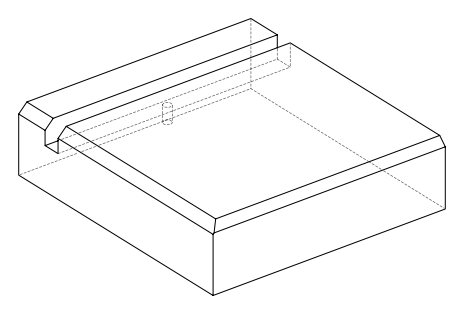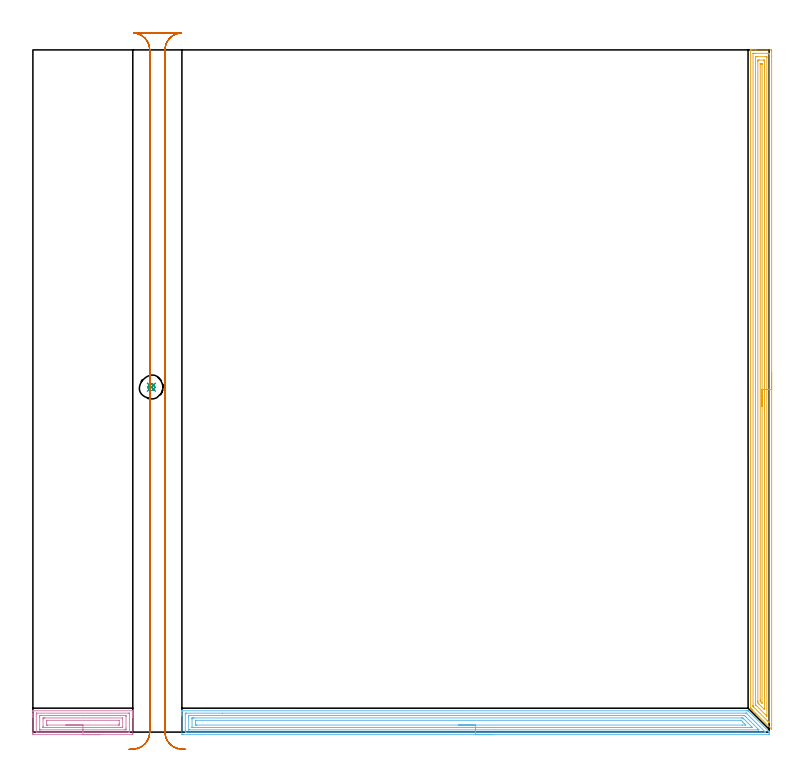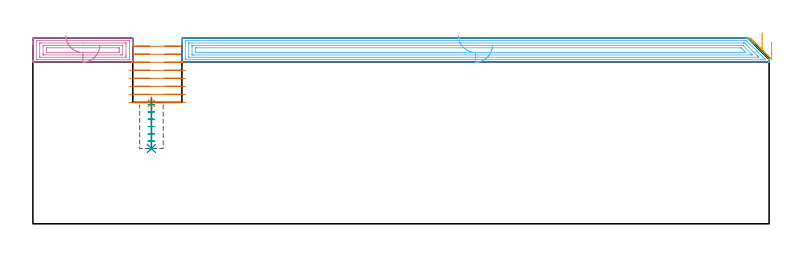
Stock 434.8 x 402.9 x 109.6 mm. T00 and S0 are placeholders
(PLAN: 7 operations, 4 tool changes, 47.9 min)
(1 SPOT_DRILL | STEP1POCKET | NXT0321_9005460120000 | 0.04 min | 4182 mm3)
(2 DRILL_BLIND_HOLE_INTO_CENTER | STEP1POCKET | NXT0301_128 | 0.13 min | 3031 mm3)
(3 MILL_ROUGH_BLIND_HOLE_CONTOUR | STEP1POCKET | NXT0201_013 | Spiral | 0.56 min | 2298 mm3)
(4 AREA_MILL | FG_CHAMFER_SURFACE | UGT0205_001 | 2.68 min | 6564 mm3)
(5 AREA_MILL_1 | FG_CHAMFER_SURFACE_1 | UGT0205_001 | 16.03 min | 30971 mm3)
(6 AREA_MILL_2 | FG_CHAMFER_SURFACE_2 | UGT0205_001 | 13.98 min | 34406 mm3)
(7 MILL_RECTANGULAR_SLOT | SLOT_RECTANGULAR | UGT0201_094 | Follow Part, ap 5, ae 75% | 14.5 min | 436043 mm3)
(TOOL NXT0321_9005460120000 | NC Spot Drill, 142deg, 12mm, Carbide, Uncoated | D12 PA142 FL30 Z2)
(TOOL NXT0301_128 | Carbide Drill 12mm [861.1-1200-036A1-GP GC34] | D12 PA150 FL37.4 Z2)
(TOOL NXT0201_013 | ENDMILL 10mm | D10 FL30 Z4)
(TOOL UGT0205_001 | Chamfer Mill 20 x 3 x 45 deg. | D20 FL50 Z2)
(TOOL UGT0201_094 | End mill 20 mm | D20 FL38 Z4)
(OP 1 SPOT_DRILL)
G17 G21 G94 G90
T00 M6
G54
G17 G0 G90 X70. Y203.7 S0 M3
G43 Z119.6 H0
G94 G81 G98 Z71.102 F250. R74.7
G80
M5
M2
(OP 2 DRILL_BLIND_HOLE_INTO_CENTER)
G17 G21 G94 G90
T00 M6
G54
G17 G0 G90 X70. Y203.7 S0 M3
G43 Z119.6 H1
G94 G81 G98 Z44.5 F250. R73.7
G80
M5
M2
(OP 3 MILL_ROUGH_BLIND_HOLE_CONTOUR)
G17 G21 G94 G90
T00 M6
G54
G17 G0 G90 X70. Y203.7 S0 M3
G43 Z119.6 H0
Z70.386
G94 G3 X70.516 Y205.134 R0.81 F250.
X68.498 Y204.943 R1.434
X68.757 Y202.198 R1.95
X68.498 Y204.943 R-1.95
X68.627 Y203.57 R0.975
X70. Y203.7 R0.975
G0 Z66.071
G3 X70.516 Y205.134 R0.81
X68.498 Y204.943 R1.434
X68.757 Y202.198 R1.95
X68.498 Y204.943 R-1.95
X68.627 Y203.57 R0.975
X70. Y203.7 R0.975
G0 Z61.757
G3 X70.516 Y205.134 R0.81
X68.498 Y204.943 R1.434
X68.757 Y202.198 R1.95
X68.498 Y204.943 R-1.95
X68.627 Y203.57 R0.975
X70. Y203.7 R0.975
G0 Z57.443
G3 X70.516 Y205.134 R0.81
X68.498 Y204.943 R1.434
X68.757 Y202.198 R1.95
X68.498 Y204.943 R-1.95
X68.627 Y203.57 R0.975
X70. Y203.7 R0.975
G0 Z53.129
G3 X70.516 Y205.134 R0.81
X68.498 Y204.943 R1.434
X68.757 Y202.198 R1.95
X68.498 Y204.943 R-1.95
X68.627 Y203.57 R0.975
X70. Y203.7 R0.975
G0 Z48.814
G3 X70.516 Y205.134 R0.81
X68.498 Y204.943 R1.434
X68.757 Y202.198 R1.95
X68.498 Y204.943 R-1.95
X68.627 Y203.57 R0.975
X70. Y203.7 R0.975
G0 Z44.5
G3 X70.516 Y205.134 R0.81
X68.498 Y204.943 R1.434
X68.757 Y202.198 R1.95
X68.498 Y204.943 R-1.95
X68.627 Y203.57 R0.975
X70. Y203.7 R0.975
G0 Z119.6
M5
M2
(OP 4 AREA_MILL)
G17 G21 G94 G90
T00 M6
G54
G17 G0 G90 X39.5 Y-1.5 S1061 M3
G43 Z119.6 H0
Z105.5
G94 G1 X39.462 Z104.628 F250.
X39.348 Z103.764
X39.159 Z102.912
X38.897 Z102.08
X38.563 Z101.274
X38.16 Z100.5
X37.692 Z99.764
X37.16 Z99.072
X36.571 Z98.429
X35.928 Z97.84
X35.236 Z97.309
X34.5 Z96.84
X33.726 Z96.437
X32.92 Z96.103
X32.088 Z95.841
X31.237 Z95.652
X30.372 Z95.538
X29.5 Z95.5
X0.572
X0.13 Y-1.495 Z95.503
X0.009 Y-1.491 Z95.506
X0.005 Y-1.057 Z95.94
X0. Y-0.49 Z96.507
Y8.633 Z105.627
Y9.262 Z106.259
Y9.514 Z106.511
Y10.143 Z107.14
Y10.395 Z107.391
Y10.899 Z107.898
X0.001 Y12.348 Z109.346
X0.01 Y12.594 Z109.592
X0.127 Y12.6 Z109.6
X58.873
X58.99 Y12.594 Z109.592
X59. Y12.346 Z109.345
Y11.653 Z108.652
Y10.898 Z107.898
Y10.395 Z107.391
Y10.143 Z107.14
Y9.514 Z106.511
Y9.262 Z106.26
Y8.633 Z105.627
Y-0.742 Z96.255
X58.997 Y-1.057 Z95.94
X58.991 Y-1.491 Z95.506
X58.87 Y-1.495 Z95.503
X58.428 Y-1.5 Z95.5
X29.5
Y-0.086 Z96.914
X2.352 Y-0.085 Z96.915
X2.26 Y-0.084 Z96.916
X2.01 Y-0.078 Z96.922
X2.005 Y0.001 Z97.001
X2.001 Y0.172 Z97.172
Y10.743 Z107.743
X2.008 Y11.092 Z108.092
X2.013 Y11.179 Z108.179
X2.053 Y11.182 Z108.182
X2.153 Y11.185 Z108.185
X2.352 Y11.186 Z108.186
X56.648 Y11.185 Z108.185
X56.74 Y11.184 Z108.184
X56.99 Y11.178 Z108.178
X56.995 Y11.099 Z108.099
X56.999 Y10.928 Z107.928
Y0.357 Z97.357
X56.992 Y0.008 Z97.008
X56.987 Y-0.079 Z96.921
X56.947 Y-0.082 Z96.918
X56.847 Y-0.085 Z96.915
X56.648 Y-0.086 Z96.914
X29.5
Y1.328 Z98.328
X4.393 Y1.329 Z98.329
X4.133 Y1.33 Z98.33
X4.046 Y1.332 Z98.332
X4.018 Y1.335 Z98.335
X4.01 Y1.339 Z98.339
X4.007 Y1.368 Z98.368
X4.002 Y1.455 Z98.455
X4. Y1.586 Z98.586
Y1.717 Z98.717
Y8.764 Z105.764
X4.002 Y9.514 Z106.514
X4.004 Y9.642 Z106.642
X4.012 Y9.764 Z106.764
X4.133 Y9.766 Z106.766
X4.763 Y9.771 Z106.771
X29.685
X54.607
X54.867 Y9.77 Z106.77
X54.954 Y9.767 Z106.767
X54.982 Y9.765 Z106.765
X54.99 Y9.761 Z106.761
X54.993 Y9.732 Z106.732
X54.998 Y9.645 Z106.645
X55. Y9.514 Z106.514
Y9.383 Z106.383
Y2.336 Z99.336
X54.998 Y1.586 Z98.586
X54.996 Y1.458 Z98.458
X54.988 Y1.336 Z98.336
X54.867 Y1.334 Z98.334
X54.237 Y1.329 Z98.329
X29.5 Y1.328 Z98.328
Y2.743 Z99.743
X6.093
X6.049 Y2.744 Z99.744
X6.019 Y2.748 Z99.748
X6.01 Y2.75 Z99.75
X6.007 Y2.766 Z99.766
X6.002 Y2.931 Z99.931
X6. Y3.261 Z100.261
X6.001 Y7.752 Z104.752
X6.006 Y8.149 Z105.149
X6.01 Y8.342 Z105.342
X6.198 Y8.35 Z105.35
X6.803 Y8.356 Z105.356
X7.082 Y8.357 Z105.357
X52.907
X52.951 Y8.356 Z105.356
X52.981 Y8.352 Z105.352
X52.99 Y8.35 Z105.35
X52.993 Y8.334 Z105.334
X52.998 Y8.169 Z105.169
X53. Y7.839 Z104.839
X52.999 Y3.348 Z100.348
X52.994 Y2.951 Z99.951
X52.99 Y2.759 Z99.759
X52.802 Y2.749 Z99.749
X52.197 Y2.744 Z99.744
X51.918 Y2.743 Z99.743
X29.5
Y4.157 Z101.157
X8.511
X8.365 Y4.158 Z101.158
X8.076 Y4.163 Z101.163
X8.008 Y4.165 Z101.165
X8.006 Y4.17 Z101.17
X8.003 Y4.19 Z101.19
X8.001 Y4.229 Z101.229
X8. Y5.99 Z102.99
X8.002 Y6.565 Z103.565
X8.01 Y6.871 Z103.871
X8.013 Y6.936 Z103.936
X8.511 Y6.943 Z103.943
X50.489
X50.634 Y6.942 Z103.942
X50.924 Y6.937 Z103.937
X50.992 Y6.935 Z103.935
X50.994 Y6.93 Z103.93
X50.998 Y6.91 Z103.91
X50.999 Y6.871 Z103.871
X51. Y5.11 Z102.11
X50.998 Y4.535 Z101.535
X50.991 Y4.229 Z101.229
X50.988 Y4.164 Z101.164
X50.489 Y4.157 Z101.157
X29.5
X28.628 Z101.195
X27.764 Z101.309
X26.912 Z101.498
X26.08 Z101.76
X25.274 Z102.094
X24.5 Z102.497
X23.764 Z102.965
X23.072 Z103.496
X22.429 Z104.086
X21.84 Z104.729
X21.309 Z105.421
X20.84 Z106.157
X20.437 Z106.931
X20.103 Z107.737
X19.841 Z108.569
X19.652 Z109.42
X19.538 Z110.285
X19.5 Z111.157
G0 Z119.6
M5
M2
(OP 5 AREA_MILL_1)
G17 G21 G94 G90
T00 M6
G54
G17 G0 G90 X436.3 Y212.3 S1061 M3
G43 Z119.6 H0
Z107.2
G94 G1 Y212.262 Z106.328 F250.
Y212.148 Z105.464
Y211.959 Z104.612
Y211.697 Z103.78
Y211.363 Z102.974
Y210.96 Z102.2
Y210.492 Z101.464
Y209.961 Z100.772
Y209.371 Z100.129
Y208.728 Z99.54
Y208.036 Z99.009
Y207.3 Z98.54
Y206.526 Z98.137
Y205.72 Z97.803
Y204.888 Z97.541
Y204.037 Z97.352
Y203.172 Z97.238
Y202.3 Z97.2
Y1.853
X436.297 Y1.714 Z97.201
X436.277 Y1.731 Z97.222
X436.136 Y1.864 Z97.363
X427.012 Y10.988 Z106.487
X424.975 Y13.024 Z108.523
X424.806 Y13.192 Z108.689
X424.641 Y13.358 Z108.857
X424.528 Y13.471 Z108.97
X424.364 Y13.633 Z109.13
X424.205 Y13.794 Z109.293
X424.082 Y13.917 Z109.416
X423.914 Y14.09 Z109.581
X423.904 Y14.104 Z109.59
X423.9 Y14.362 Z109.6
Y402.736
X423.902 Y402.893 Z109.588
X423.908 Y402.9 Z109.582
X424.241 Z109.258
X424.598 Z108.901
X425.247 Z108.248
X426.454 Z107.043
X427.012 Z106.482
X435.835 Z97.662
X436.117 Y402.897 Z97.38
X436.292 Y402.89 Z97.206
X436.299 Y402.713 Z97.199
X436.3 Y402.29 Z97.2
Y399.165
Y202.3
X434.886 Z98.614
X434.885 Y5.951 Z98.615
X434.884 Y5.882 Z98.616
X434.879 Y5.587 Z98.621
X434.784 Y5.676 Z98.716
X434.57 Y5.882 Z98.93
X434.071 Y6.379 Z99.429
X433.675 Y6.775 Z99.825
X425.641 Y14.81 Z107.859
X425.476 Y14.98 Z108.024
X425.345 Y15.117 Z108.155
X425.321 Y15.15 Z108.179
X425.319 Y15.172 Z108.181
X425.317 Y15.222 Z108.183
X425.314 Y15.635 Z108.186
Y15.703
X425.315 Y400.71 Z108.185
X425.316 Y400.813 Z108.184
X425.318 Y400.864 Z108.182
X425.32 Y400.882 Z108.18
X425.347 Y400.89 Z108.153
X425.74 Y400.898 Z107.76
X426.129 Y400.899 Z107.371
X426.62 Y400.9 Z106.88
X434.071 Y400.899 Z99.429
X434.565 Y400.897 Z98.935
X434.78 Y400.89 Z98.72
X434.879 Y400.878 Z98.621
X434.885 Y400.573 Z98.615
Y400.504
X434.886 Y202.3 Z98.614
X433.472 Z100.028
X433.471 Y10.06 Z100.029
X433.467 Y9.453 Z100.033
X433.466 Y9.45 Z100.034
X433.452 Y9.453 Z100.048
X433.188 Y9.713 Z100.312
X432.553 Y10.346 Z100.947
X427.012 Y15.889 Z106.488
X426.838 Y16.067 Z106.662
X426.753 Y16.158 Z106.747
X426.735 Y16.181 Z106.765
X426.733 Y16.228 Z106.767
X426.731 Y16.309 Z106.769
X426.729 Y16.596 Z106.771
X426.728 Y16.882 Z106.772
X426.729 Y398.112 Z106.771
X426.731 Y398.718 Z106.769
X426.734 Y398.861 Z106.766
X426.735 Y398.888 Z106.765
X426.773 Y398.893 Z106.727
X426.834 Y398.898 Z106.666
X427.012 Y398.899 Z106.488
X427.715 Y398.9 Z105.785
X433.01 Y398.899 Z100.49
X433.188 Y398.896 Z100.312
X433.368 Y398.89 Z100.132
X433.465 Y398.881 Z100.035
X433.468 Y398.814 Z100.032
X433.469 Y398.718 Z100.031
X433.471 Y398.432 Z100.029
X433.472 Y202.3 Z100.028
X432.057 Z101.443
Y13.917
X432.053 Y13.42 Z101.447
X432.051 Y13.321 Z101.449
X431.864 Y13.497 Z101.636
X431.431 Y13.917 Z102.069
X428.753 Y16.596 Z104.747
X428.15 Y17.23 Z105.35
X428.147 Y17.488 Z105.353
X428.143 Y18.129 Z105.357
Y18.381
Y396.04
X428.146 Y396.678 Z105.354
X428.15 Y396.885 Z105.35
X428.352 Y396.892 Z105.148
X428.776 Y396.9 Z104.724
X428.809 Z104.691
X431.456 Z102.044
X431.854 Y396.895 Z101.646
X432.047 Y396.89 Z101.453
X432.05 Y396.78 Z101.45
X432.056 Y396.292 Z101.444
X432.057 Y202.3 Z101.443
X430.643 Z102.857
Y17.386
X430.641 Y17.282 Z102.859
X430.639 Y17.214 Z102.861
X430.636 Y17.176 Z102.864
X430.62 Y17.189 Z102.88
X430.541 Y17.262 Z102.959
X430.31 Y17.488 Z103.19
X429.659 Y18.143 Z103.841
X429.602 Y18.204 Z103.898
X429.575 Y18.236 Z103.925
X429.564 Y18.28 Z103.936
X429.56 Y18.381 Z103.94
X429.558 Y18.483 Z103.942
X429.557 Y19.274 Z103.943
Y394.461
X429.559 Y394.667 Z103.941
X429.562 Y394.804 Z103.938
X429.566 Y394.891 Z103.934
X429.58 Y394.893 Z103.92
X429.659 Y394.896 Z103.841
X429.904 Y394.899 Z103.596
X430.541 Y394.892 Z102.959
X430.626 Y394.89 Z102.874
X430.636 Y394.563 Z102.864
X430.641 Y394.357 Z102.859
X430.643 Y394.254 Z102.857
Y202.3
Y201.429 Z102.895
Y200.564 Z103.009
Y199.712 Z103.198
Y198.88 Z103.46
Y198.074 Z103.794
Y197.3 Z104.197
Y196.564 Z104.665
Y195.872 Z105.196
Y195.229 Z105.786
Y194.64 Z106.429
Y194.109 Z107.121
Y193.64 Z107.857
Y193.237 Z108.631
Y192.903 Z109.437
Y192.641 Z110.269
Y192.452 Z111.12
Y192.338 Z111.985
Y192.3 Z112.857
G0 Z119.6
M5
M2
(OP 6 AREA_MILL_2)
G17 G21 G94 G90
T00 M6
G54
G17 G0 G90 X271.4 Y-1.5 S1061 M3
G43 Z119.6 H0
Z105.5
G94 G1 X271.362 Z104.628 F250.
X271.248 Z103.764
X271.059 Z102.912
X270.797 Z102.08
X270.463 Z101.274
X270.06 Z100.5
X269.591 Z99.764
X269.06 Z99.072
X268.471 Z98.429
X267.828 Z97.84
X267.136 Z97.308
X266.4 Z96.84
X265.626 Z96.437
X264.82 Z96.103
X263.988 Z95.841
X263.136 Z95.652
X262.272 Z95.538
X261.4 Z95.5
X88.613
X88.164 Y-1.495 Z95.503
X88.01 Y-1.492 Z95.506
X88. Y-1.333 Z95.664
Y9.514 Z106.508
Y10.067 Z107.064
Y10.395 Z107.391
Y10.948 Z107.944
Y11.276 Z108.27
Y11.931 Z108.93
Y12.27 Z109.27
Y12.599 Z109.589
X88.005 Z109.59
X88.165 Y12.6 Z109.6
X421.686
X422.399 Z109.598
X422.401
X422.75 Y12.251 Z109.25
X434.297 Y0.705 Z97.701
X434.736 Y0.265 Z97.264
X434.783 Y0.216 Z97.215
X434.8 Y0.193 Z97.191
Y-0.176 Z96.823
Y-0.227 Z96.772
Y-1.057 Z95.938
Y-1.383 Z95.613
X434.797 Y-1.491 Z95.505
X434.634 Y-1.5 Z95.5
X261.4
Y-0.086 Z96.914
X90.398 Y-0.085 Z96.915
X90.306 Y-0.084 Z96.916
X90.035 Y-0.079 Z96.921
X90.01 Y0.009 Z97.009
X90.003 Y0.214 Z97.214
X90.001 Y0.705 Z97.705
X90. Y1.098 Z98.098
X90.001 Y10.395 Z107.395
X90.002 Y10.785 Z107.785
X90.01 Y11.174 Z108.174
X90.398 Y11.183 Z108.183
X90.491 Y11.185 Z108.185
X111.891 Y11.186 Z108.186
X420.884
X421.285 Y11.184 Z108.184
X421.334 Y11.182 Z108.182
X421.355 Y11.179 Z108.179
X421.391 Y11.148 Z108.148
X421.524 Y11.023 Z108.023
X421.686 Y10.864 Z107.864
X432.402 Y0.149 Z97.149
X432.553 Y-0.004 Z96.996
X432.617 Y-0.072 Z96.928
X432.622 Y-0.081 Z96.919
X432.621 Y-0.082 Z96.918
X432.591 Y-0.084 Z96.916
X432.528 Y-0.085 Z96.915
X432.402 Y-0.086 Z96.914
X261.4
Y1.328 Z98.328
X92.184 Y1.329 Z98.329
X92.097 Y1.33 Z98.33
X92.029 Y1.333 Z98.333
X92.014 Y1.335 Z98.335
X92.01 Y1.353 Z98.353
X92.005 Y1.404 Z98.404
X92.001 Y1.586 Z98.586
X92. Y8.815 Z105.815
X92.001 Y9.514 Z106.514
X92.002 Y9.693 Z106.693
X92.01 Y9.755 Z106.755
X92.013 Y9.765 Z106.765
X92.023 Y9.767 Z106.767
X92.054 Y9.77 Z106.77
X92.184 Y9.771 Z106.771
X419.639
X419.9 Y9.769 Z106.769
X420.161 Y9.766 Z106.766
X420.327 Y9.762 Z106.762
X420.412 Y9.681 Z106.681
X420.585 Y9.514 Z106.514
X420.793 Y9.308 Z106.308
X421.468 Y8.633 Z105.633
X427.937 Y2.164 Z99.164
X428.511 Y1.586 Z98.586
X428.698 Y1.394 Z98.394
X428.753 Y1.335 Z98.335
X428.633 Y1.333 Z98.333
X428.459 Y1.33 Z98.33
X428.198 Y1.329 Z98.329
X427.937
X261.4 Y1.328 Z98.328
Y2.743 Z99.743
X94.583
X94.128 Y2.746 Z99.746
X94.024 Y2.749 Z99.749
X94.01 Y2.75 Z99.75
X94.007 Y2.769 Z99.769
X94.003 Y2.819 Z99.819
X94.001 Y2.919 Z99.919
X94. Y7.752 Z104.752
X94.003 Y8.178 Z105.178
X94.006 Y8.284 Z105.284
X94.01 Y8.336 Z105.336
X94.017 Y8.351 Z105.351
X94.046 Y8.352 Z105.352
X94.252 Y8.355 Z105.355
X94.863 Y8.357 Z105.357
X95.143
X418.394
X419.007 Y8.353 Z105.353
X419.294 Y8.35 Z105.35
X419.566 Y8.082 Z105.082
X419.847 Y7.804 Z104.804
X424.365 Y3.286 Z100.286
X424.718 Y2.926 Z99.926
X424.88 Y2.759 Z99.759
X424.807 Y2.75 Z99.75
X424.365 Y2.745 Z99.745
X424.084 Y2.744 Z99.744
X261.4 Y2.743 Z99.743
Y4.157 Z101.157
X96.576
X96.431 Y4.159 Z101.159
X96.14 Y4.164 Z101.164
X96.009 Y4.169 Z101.169
X96.006 Y4.187 Z101.187
X96.004 Y4.229 Z101.229
X96. Y4.869 Z101.869
Y5.11 Z102.11
Y6.631 Z103.631
X96.001 Y6.871 Z103.871
X96.003 Y6.911 Z103.911
X96.006 Y6.93 Z103.93
X96.007 Y6.934 Z103.934
X96.067 Y6.937 Z103.937
X96.358 Y6.942 Z103.942
X96.503 Y6.943 Z103.943
X418.042
X418.114 Y6.942 Z103.942
X418.187 Y6.939 Z103.939
X418.232 Y6.936 Z103.936
X418.27 Y6.92 Z103.92
X418.323 Y6.871 Z103.871
X419.007 Y6.194 Z103.194
X419.212 Y5.99 Z102.99
X420.092 Y5.11 Z102.11
X420.793 Y4.407 Z101.407
X420.966 Y4.229 Z101.229
X421.016 Y4.175 Z101.175
X420.937 Y4.164 Z101.164
X420.863 Y4.159 Z101.159
X420.793 Y4.158 Z101.158
X419.08 Y4.157 Z101.157
X261.4
X260.528 Z101.195
X259.663 Z101.309
X258.812 Z101.498
X257.98 Z101.76
X257.174 Z102.094
X256.4 Z102.497
X255.664 Z102.965
X254.972 Z103.496
X254.329 Z104.086
X253.74 Z104.729
X253.208 Z105.421
X252.74 Z106.157
X252.337 Z106.931
X252.003 Z107.737
X251.741 Z108.569
X251.552 Z109.42
X251.438 Z110.285
X251.4 Z111.157
G0 Z119.6
M5
M2
(OP 7 MILL_RECTANGULAR_SLOT)
G17 G21 G94 G90
T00 M6
G54
G17 G0 G90 X85.599 Y-10.16 S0 M3
G43 Z119.6 H0
Z104.862
G94 G1 X83. Y-8.661 F250.
G2 X78. Y0. R10. F500.
G1 Y402.9
G2 X87.553 Y412.89 R10.
G1 Y412.9
X59.447
Y412.89
G2 X69. Y402.9 R10.
G1 Y0.
G2 X63.999 Y-8.661 R10.
G1 X61.4 Y-10.161 F250.
G0 X87.819 Y-10.439 Z100.125
G1 X84.961 Y-9.527
G2 X78. Y0. R10. F500.
G1 Y402.9
G2 X87.553 Y412.89 R10.
G1 Y412.9
X59.447
Y412.89
G2 X69. Y402.9 R10.
G1 Y0.
G2 X62.04 Y-9.527 R10.
G1 X59.182 Y-10.439 F250.
G0 X90.217 Y-10.202 Z95.387
G1 X87.226 Y-9.97
G2 X78. Y0. R10. F500.
G1 Y402.9
G2 X87.553 Y412.89 R10.
G1 X59.447
G2 X69. Y402.9 R10.
G1 Y0.
G2 X59.774 Y-9.97 R10.
G1 X56.783 Y-10.202 F250.
G0 X90.217 Z90.65
G1 X87.226 Y-9.97
G2 X78. Y0. R10. F500.
G1 Y402.9
G2 X87.553 Y412.89 R10.
G1 X59.447
G2 X69. Y402.9 R10.
G1 Y0.
G2 X59.774 Y-9.97 R10.
G1 X56.783 Y-10.202 F250.
G0 X90.217 Z85.912
G1 X87.226 Y-9.97
G2 X78. Y0. R10. F500.
G1 Y402.9
G2 X87.553 Y412.89 R10.
G1 X59.447
G2 X69. Y402.9 R10.
G1 Y0.
G2 X59.774 Y-9.97 R10.
G1 X56.783 Y-10.202 F250.
G0 X90.217 Z81.175
G1 X87.226 Y-9.97
G2 X78. Y0. R10. F500.
G1 Y402.9
G2 X87.553 Y412.89 R10.
G1 X59.447
G2 X69. Y402.9 R10.
G1 Y0.
G2 X59.774 Y-9.97 R10.
G1 X56.783 Y-10.202 F250.
G0 X90.217 Z76.437
G1 X87.226 Y-9.97
G2 X78. Y0. R10. F500.
G1 Y402.9
G2 X87.553 Y412.89 R10.
G1 X59.447
G2 X69. Y402.9 R10.
G1 Y0.
G2 X59.774 Y-9.97 R10.
G1 X56.783 Y-10.202 F250.
G0 X90.217 Z71.7
G1 X87.226 Y-9.97
G2 X78. Y0. R10. F500.
G1 Y402.9
G2 X87.553 Y412.89 R10.
G1 X59.447
G2 X69. Y402.9 R10.
G1 Y0.
G2 X59.774 Y-9.97 R10.
G1 X56.783 Y-10.202 F250.
G0 Z119.6
M5
M2
